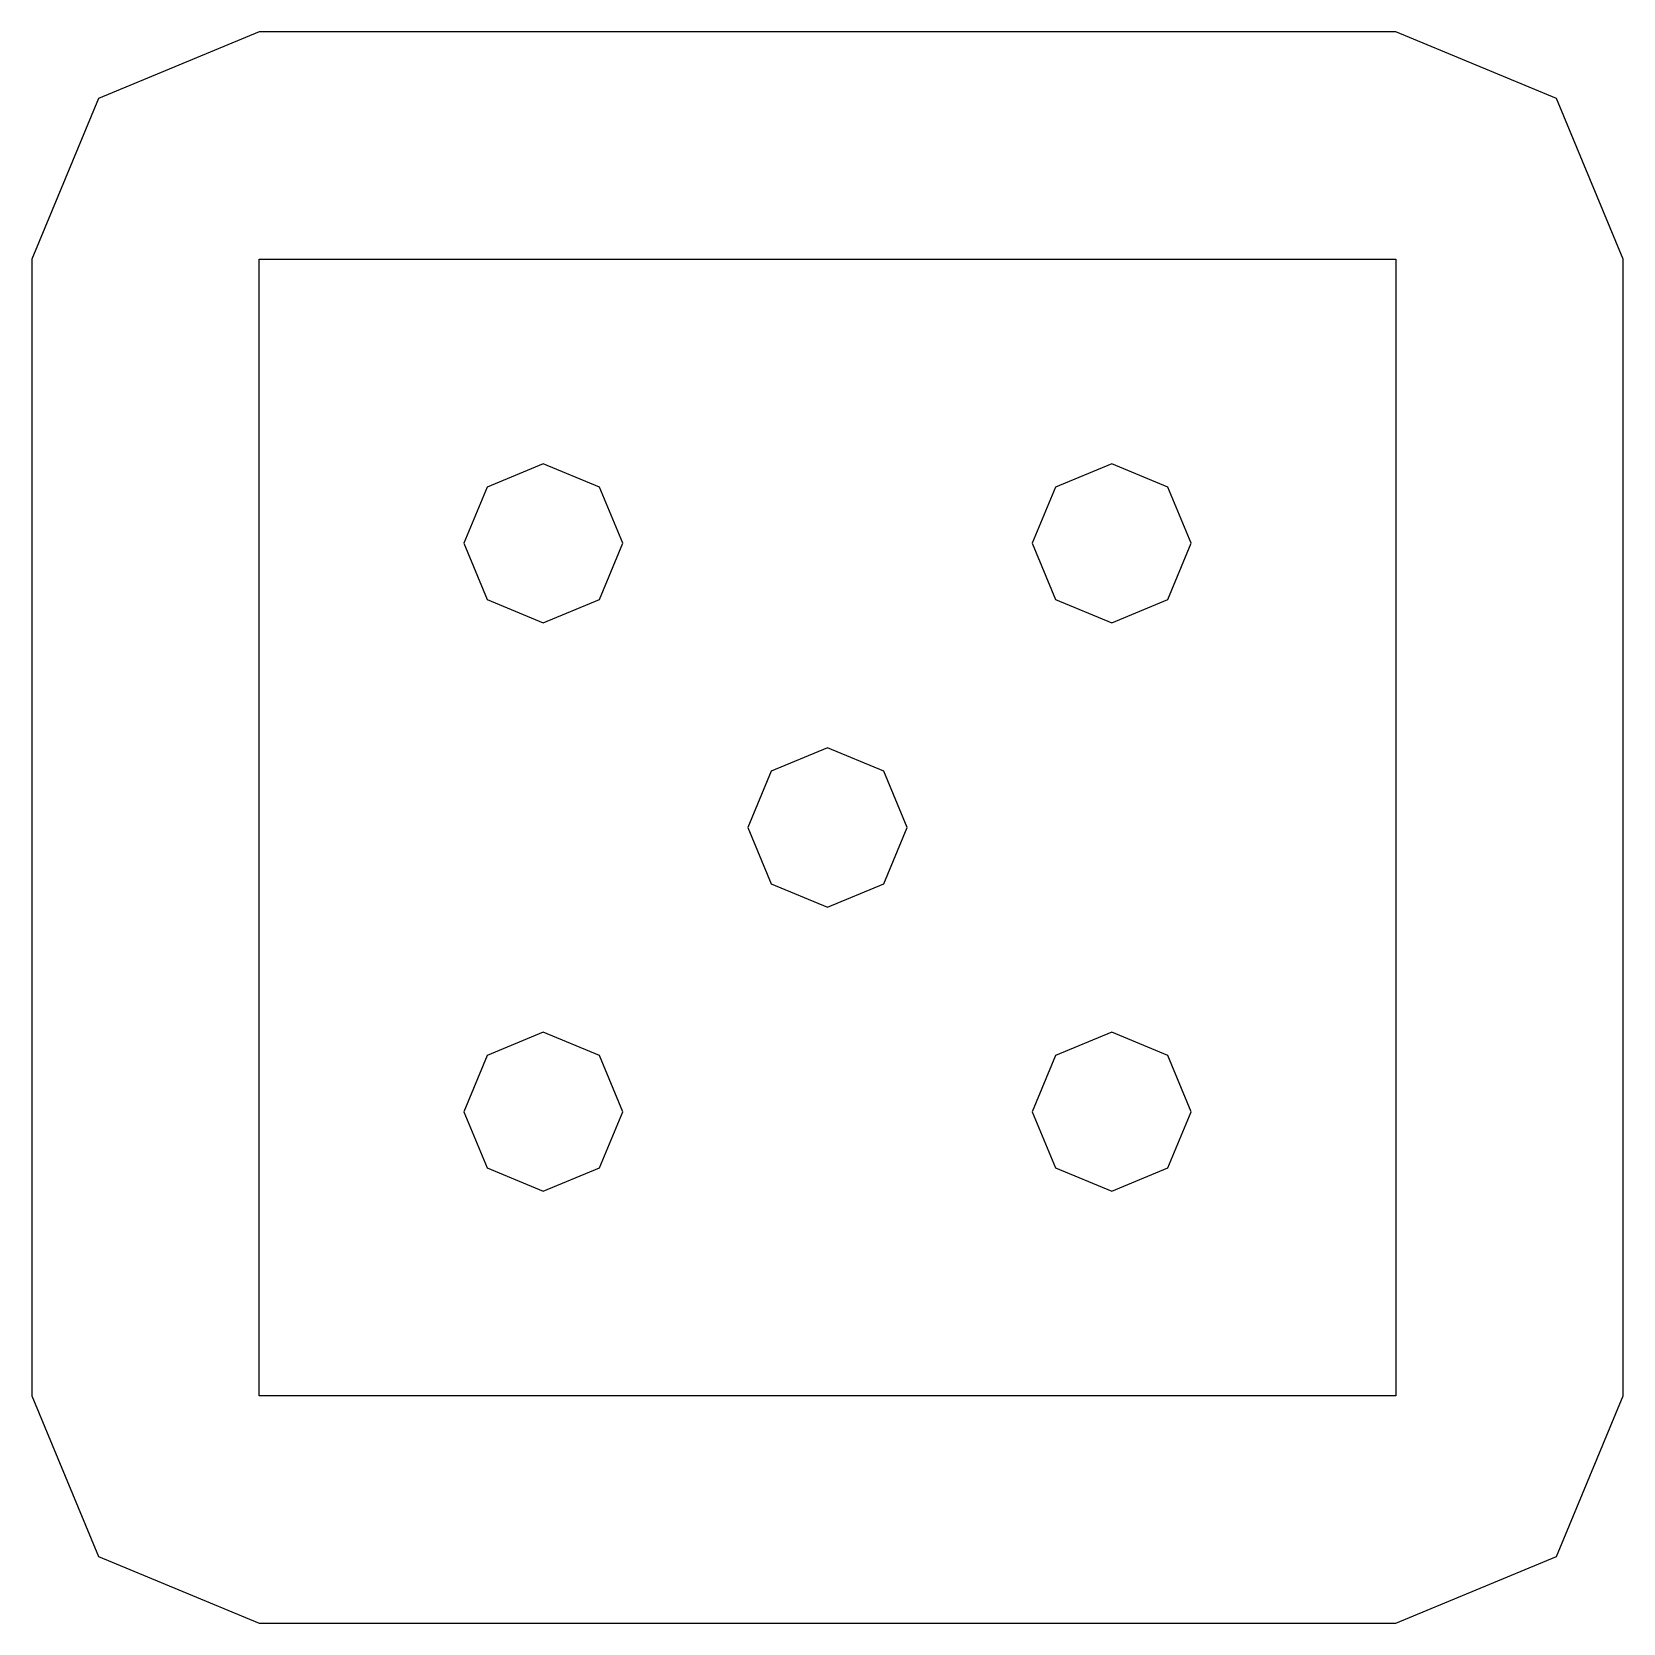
# Model space of a CAD drawing. Header units: metres. Extents: x -35 to 35, y -35 to 35.
import ezdxf

# ---------------------------------------------------------------- set-up
doc = ezdxf.new("R2010")
doc.units = ezdxf.units.M

msp = doc.modelspace()

# ---------------------------------------------------------------- linework, layer by layer
for p, q in [((-25, 35), (-32.0711, 32.0711)), ((25, 35), (-25, 35)), ((32.0711, 32.0711), (25, 35)), ((-32.0711, 32.0711), (-35, 25)), ((35, 25), (32.0711, 32.0711)), ((-35, 25), (-35, -25)), ((-25, -25), (-25, 25)), ((-25, 25), (25, 25)), ((25, 25), (25, -25)), ((35, -25), (35, 25)), ((-12.5, 16), (-14.9749, 14.9749)), ((-10.0251, 14.9749), (-12.5, 16)), ((12.5, 16), (10.0251, 14.9749)), ((14.9749, 14.9749), (12.5, 16)), ((-14.9749, 14.9749), (-16, 12.5)), ((-9, 12.5), (-10.0251, 14.9749)), ((10.0251, 14.9749), (9, 12.5)), ((16, 12.5), (14.9749, 14.9749)), ((-16, 12.5), (-14.9749, 10.0251)), ((-10.0251, 10.0251), (-9, 12.5)), ((9, 12.5), (10.0251, 10.0251)), ((14.9749, 10.0251), (16, 12.5)), ((-14.9749, 10.0251), (-12.5, 9)), ((-12.5, 9), (-10.0251, 10.0251)), ((10.0251, 10.0251), (12.5, 9)), ((12.5, 9), (14.9749, 10.0251)), ((0, 3.5), (-2.47487, 2.47487)), ((2.47487, 2.47487), (0, 3.5)), ((-2.47487, 2.47487), (-3.5, 0)), ((3.5, 0), (2.47487, 2.47487)), ((-3.5, 0), (-2.47487, -2.47487)), ((2.47487, -2.47487), (3.5, 0)), ((-2.47487, -2.47487), (0, -3.5)), ((0, -3.5), (2.47487, -2.47487)), ((-12.5, -9), (-14.9749, -10.0251)), ((-10.0251, -10.0251), (-12.5, -9)), ((12.5, -9), (10.0251, -10.0251)), ((14.9749, -10.0251), (12.5, -9)), ((-14.9749, -10.0251), (-16, -12.5)), ((-9, -12.5), (-10.0251, -10.0251)), ((10.0251, -10.0251), (9, -12.5)), ((16, -12.5), (14.9749, -10.0251)), ((-16, -12.5), (-14.9749, -14.9749)), ((-10.0251, -14.9749), (-9, -12.5)), ((9, -12.5), (10.0251, -14.9749)), ((14.9749, -14.9749), (16, -12.5)), ((-14.9749, -14.9749), (-12.5, -16)), ((-12.5, -16), (-10.0251, -14.9749)), ((10.0251, -14.9749), (12.5, -16)), ((12.5, -16), (14.9749, -14.9749)), ((-35, -25), (-32.0711, -32.0711)), ((25, -25), (-25, -25)), ((32.0711, -32.0711), (35, -25)), ((-32.0711, -32.0711), (-25, -35)), ((25, -35), (32.0711, -32.0711)), ((-25, -35), (25, -35))]:
    msp.add_line(p, q)

doc.saveas('drawing.dxf')
